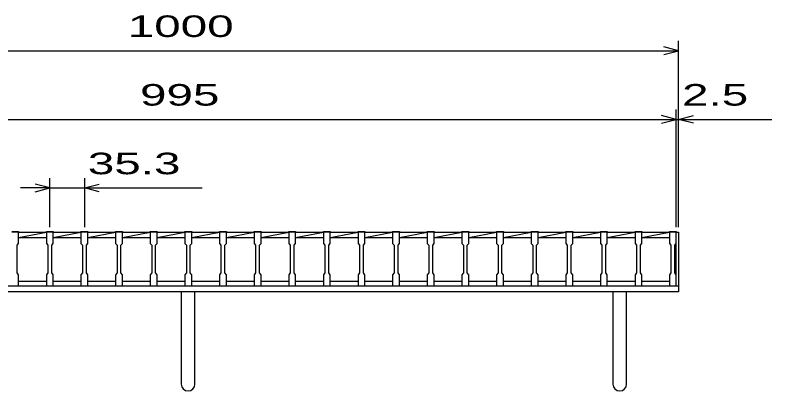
# Model space of a CAD drawing. Units: millimetres, scale not verified. Extents: x -1820 to 1731, y -1282 to 1054.
# Drawn here: x -1098 to -326, y -674 to -291 of the extents above; entities that cross this region are included whole.
import ezdxf
from ezdxf.enums import TextEntityAlignment as Align

# ---------------------------------------------------------------- set-up
doc = ezdxf.new("R2010")
doc.units = ezdxf.units.MM
doc.header["$LTSCALE"] = 10
for name, color, linetype, lineweight in [('16', 3, 'Continuous', 25), ('19', 6, 'Continuous', 25), ('22', 4, 'Continuous', 25)]:
    doc.layers.add(name, color=color, linetype=linetype, lineweight=lineweight)
doc.styles.add('ベクトル', font='')
doc.styles.get('ベクトル').set_extended_font_data('ベクトル')

msp = doc.modelspace()

# ---------------------------------------------------------------- linework, layer by layer
at = {"layer": '16'}
for p, q in [((-1101.3, -511.8), (-1094.3, -511.8)), ((-1094.3, -512.5), (-1101.3, -512.5)), ((-1094.3, -511.8), (-1094.3, -512.5)), ((-1094.3, -524), (-1094.3, -512.5)), ((-1094.3, -512.5), (-1066, -512.5)), ((-1094.3, -518), (-1066, -512.5)), ((-1066, -512.5), (-1066, -511.8)), ((-1066, -511.8), (-1059, -511.8)), ((-1066, -512.5), (-1066, -524)), ((-1059, -512.5), (-1066, -512.5)), ((-1059, -511.8), (-1059, -512.5)), ((-1059, -524), (-1059, -512.5)), ((-1059, -512.5), (-1030.7, -512.5)), ((-1059, -518), (-1030.7, -512.5)), ((-1030.7, -512.5), (-1030.7, -511.8)), ((-1030.7, -511.8), (-1023.7, -511.8)), ((-1030.7, -512.5), (-1030.7, -524)), ((-1023.7, -512.5), (-1030.7, -512.5)), ((-1023.7, -511.8), (-1023.7, -512.5)), ((-1023.7, -524), (-1023.7, -512.5)), ((-1023.7, -512.5), (-995.4, -512.5)), ((-1023.7, -518), (-995.4, -512.5)), ((-995.4, -512.5), (-995.4, -511.8)), ((-995.4, -511.8), (-988.4, -511.8)), ((-995.4, -512.5), (-995.4, -524)), ((-988.4, -512.5), (-995.4, -512.5)), ((-988.4, -511.8), (-988.4, -512.5)), ((-988.4, -524), (-988.4, -512.5)), ((-988.4, -512.5), (-960.1, -512.5)), ((-988.4, -518), (-960.1, -512.5)), ((-960.1, -512.5), (-960.1, -511.8)), ((-960.1, -511.8), (-953.1, -511.8)), ((-960.1, -512.5), (-960.1, -524)), ((-953.1, -512.5), (-960.1, -512.5)), ((-953.1, -511.8), (-953.1, -512.5)), ((-953.1, -524), (-953.1, -512.5)), ((-953.1, -512.5), (-924.8, -512.5)), ((-953.1, -518), (-924.8, -512.5)), ((-924.8, -512.5), (-924.8, -511.8)), ((-924.8, -511.8), (-917.8, -511.8)), ((-924.8, -512.5), (-924.8, -524)), ((-917.8, -512.5), (-924.8, -512.5)), ((-917.8, -511.8), (-917.8, -512.5)), ((-917.8, -524), (-917.8, -512.5)), ((-917.8, -512.5), (-889.5, -512.5)), ((-917.8, -518), (-889.5, -512.5)), ((-889.5, -512.5), (-889.5, -511.8)), ((-889.5, -511.8), (-882.5, -511.8)), ((-889.5, -512.5), (-889.5, -524)), ((-882.5, -512.5), (-889.5, -512.5)), ((-882.5, -511.8), (-882.5, -512.5)), ((-882.5, -524), (-882.5, -512.5)), ((-882.5, -512.5), (-854.2, -512.5)), ((-882.5, -518), (-854.2, -512.5)), ((-854.2, -512.5), (-854.2, -511.8)), ((-854.2, -511.8), (-847.2, -511.8)), ((-854.2, -512.5), (-854.2, -524)), ((-847.2, -512.5), (-854.2, -512.5)), ((-847.2, -511.8), (-847.2, -512.5)), ((-847.2, -524), (-847.2, -512.5)), ((-847.2, -512.5), (-818.9, -512.5)), ((-847.2, -518), (-818.9, -512.5)), ((-818.9, -512.5), (-818.9, -511.8)), ((-818.9, -511.8), (-811.9, -511.8)), ((-818.9, -512.5), (-818.9, -524)), ((-811.9, -512.5), (-818.9, -512.5)), ((-811.9, -511.8), (-811.9, -512.5)), ((-811.9, -524), (-811.9, -512.5)), ((-811.9, -512.5), (-783.6, -512.5)), ((-811.9, -518), (-783.6, -512.5)), ((-783.6, -512.5), (-783.6, -511.8)), ((-783.6, -511.8), (-776.6, -511.8)), ((-783.6, -512.5), (-783.6, -524)), ((-776.6, -512.5), (-783.6, -512.5)), ((-776.6, -511.8), (-776.6, -512.5)), ((-776.6, -524), (-776.6, -512.5)), ((-776.6, -512.5), (-748.3, -512.5)), ((-776.6, -518), (-748.3, -512.5)), ((-748.3, -512.5), (-748.3, -511.8)), ((-748.3, -511.8), (-741.3, -511.8)), ((-748.3, -512.5), (-748.3, -524)), ((-741.3, -512.5), (-748.3, -512.5)), ((-741.3, -511.8), (-741.3, -512.5)), ((-741.3, -524), (-741.3, -512.5)), ((-741.3, -512.5), (-713, -512.5)), ((-741.3, -518), (-713, -512.5)), ((-713, -512.5), (-713, -511.8)), ((-713, -511.8), (-706, -511.8)), ((-713, -512.5), (-713, -524)), ((-706, -512.5), (-713, -512.5)), ((-706, -511.8), (-706, -512.5)), ((-706, -524), (-706, -512.5)), ((-706, -512.5), (-677.7, -512.5)), ((-706, -518), (-677.7, -512.5)), ((-677.7, -512.5), (-677.7, -511.8)), ((-677.7, -511.8), (-670.7, -511.8)), ((-677.7, -512.5), (-677.7, -524)), ((-670.7, -512.5), (-677.7, -512.5)), ((-670.7, -511.8), (-670.7, -512.5)), ((-670.7, -524), (-670.7, -512.5)), ((-670.7, -512.5), (-642.4, -512.5)), ((-670.7, -518), (-642.4, -512.5)), ((-642.4, -512.5), (-642.4, -511.8)), ((-642.4, -511.8), (-635.4, -511.8)), ((-642.4, -512.5), (-642.4, -524)), ((-635.4, -512.5), (-642.4, -512.5)), ((-635.4, -511.8), (-635.4, -512.5)), ((-635.4, -524), (-635.4, -512.5)), ((-635.4, -512.5), (-607.1, -512.5)), ((-635.4, -518), (-607.1, -512.5)), ((-607.1, -512.5), (-607.1, -511.8)), ((-607.1, -511.8), (-600.1, -511.8)), ((-607.1, -512.5), (-607.1, -524)), ((-600.1, -512.5), (-607.1, -512.5)), ((-600.1, -511.8), (-600.1, -512.5)), ((-600.1, -524), (-600.1, -512.5)), ((-600.1, -512.5), (-571.8, -512.5)), ((-600.1, -518), (-571.8, -512.5)), ((-571.8, -512.5), (-571.8, -511.8)), ((-571.8, -511.8), (-564.8, -511.8)), ((-571.8, -512.5), (-571.8, -524)), ((-564.8, -512.5), (-571.8, -512.5)), ((-564.8, -511.8), (-564.8, -512.5)), ((-564.8, -524), (-564.8, -512.5)), ((-564.8, -512.5), (-536.5, -512.5)), ((-564.8, -518), (-536.5, -512.5)), ((-536.5, -512.5), (-536.5, -511.8)), ((-536.5, -511.8), (-529.5, -511.8)), ((-536.5, -512.5), (-536.5, -524)), ((-529.5, -512.5), (-536.5, -512.5)), ((-529.5, -511.8), (-529.5, -512.5)), ((-529.5, -524), (-529.5, -512.5)), ((-529.5, -512.5), (-501.2, -512.5)), ((-529.5, -518), (-501.2, -512.5)), ((-501.2, -512.5), (-501.2, -511.8)), ((-501.2, -511.8), (-494.2, -511.8)), ((-501.2, -512.5), (-501.2, -524)), ((-494.2, -512.5), (-501.2, -512.5)), ((-494.2, -511.8), (-494.2, -512.5)), ((-494.2, -524), (-494.2, -512.5)), ((-494.2, -512.5), (-465.9, -512.5)), ((-494.2, -518), (-465.9, -512.5)), ((-465.9, -512.5), (-465.9, -511.8)), ((-465.9, -511.8), (-458.9, -511.8)), ((-465.9, -512.5), (-465.9, -524)), ((-458.9, -512.5), (-465.9, -512.5)), ((-458.9, -511.8), (-458.9, -512.5)), ((-458.9, -524), (-458.9, -512.5)), ((-458.9, -512.5), (-431, -512.5)), ((-458.9, -518), (-431, -512.58)), ((-431, -512.5), (-431, -511.8)), ((-431, -511.8), (-424, -511.8)), ((-431, -512.5), (-431, -524)), ((-424, -512.5), (-431, -512.5)), ((-424, -511.8), (-424, -512.5)), ((-424, -524), (-424, -512.5)), ((-424, -562.5), (-424, -512.5)), ((-1095.8, -526), (-1094.3, -524)), ((-1094.3, -518), (-1066, -518)), ((-1066, -524), (-1064.5, -526)), ((-1060.5, -526), (-1059, -524)), ((-1059, -518), (-1030.7, -518)), ((-1030.7, -524), (-1029.2, -526)), ((-1025.2, -526), (-1023.7, -524)), ((-1023.7, -518), (-995.4, -518)), ((-995.4, -524), (-993.9, -526)), ((-989.9, -526), (-988.4, -524)), ((-988.4, -518), (-960.1, -518)), ((-960.1, -524), (-958.6, -526)), ((-954.6, -526), (-953.1, -524)), ((-953.1, -518), (-924.8, -518)), ((-924.8, -524), (-923.3, -526)), ((-919.3, -526), (-917.8, -524)), ((-917.8, -518), (-889.5, -518)), ((-889.5, -524), (-888, -526)), ((-884, -526), (-882.5, -524)), ((-882.5, -518), (-854.2, -518)), ((-854.2, -524), (-852.7, -526)), ((-848.7, -526), (-847.2, -524)), ((-847.2, -518), (-818.9, -518)), ((-818.9, -524), (-817.4, -526)), ((-813.4, -526), (-811.9, -524)), ((-811.9, -518), (-783.6, -518)), ((-783.6, -524), (-782.1, -526)), ((-778.1, -526), (-776.6, -524)), ((-776.6, -518), (-748.3, -518)), ((-748.3, -524), (-746.8, -526)), ((-742.8, -526), (-741.3, -524)), ((-741.3, -518), (-713, -518)), ((-713, -524), (-711.5, -526)), ((-707.5, -526), (-706, -524)), ((-706, -518), (-677.7, -518)), ((-677.7, -524), (-676.2, -526)), ((-672.2, -526), (-670.7, -524)), ((-670.7, -518), (-642.4, -518)), ((-642.4, -524), (-640.9, -526)), ((-636.9, -526), (-635.4, -524)), ((-635.4, -518), (-607.1, -518)), ((-607.1, -524), (-605.6, -526)), ((-601.6, -526), (-600.1, -524)), ((-600.1, -518), (-571.8, -518)), ((-571.8, -524), (-570.3, -526)), ((-566.3, -526), (-564.8, -524)), ((-564.8, -518), (-536.5, -518)), ((-536.5, -524), (-535, -526)), ((-531, -526), (-529.5, -524)), ((-529.5, -518), (-501.2, -518)), ((-501.2, -524), (-499.7, -526)), ((-495.7, -526), (-494.2, -524)), ((-494.2, -518), (-465.9, -518)), ((-465.9, -524), (-464.4, -526)), ((-460.4, -526), (-458.9, -524)), ((-458.9, -518), (-431, -518)), ((-431, -524), (-429.5, -526)), ((-425.5, -526), (-424, -524)), ((-1095.8, -554), (-1095.8, -526)), ((-1064.5, -526), (-1064.5, -554)), ((-1060.5, -554), (-1060.5, -526)), ((-1029.2, -526), (-1029.2, -554)), ((-1025.2, -554), (-1025.2, -526)), ((-993.9, -526), (-993.9, -554)), ((-989.9, -554), (-989.9, -526)), ((-958.6, -526), (-958.6, -554)), ((-954.6, -554), (-954.6, -526)), ((-923.3, -526), (-923.3, -554)), ((-919.3, -554), (-919.3, -526)), ((-888, -526), (-888, -554)), ((-884, -554), (-884, -526)), ((-852.7, -526), (-852.7, -554)), ((-848.7, -554), (-848.7, -526)), ((-817.4, -526), (-817.4, -554)), ((-813.4, -554), (-813.4, -526)), ((-782.1, -526), (-782.1, -554)), ((-778.1, -554), (-778.1, -526)), ((-746.8, -526), (-746.8, -554)), ((-742.8, -554), (-742.8, -526)), ((-711.5, -526), (-711.5, -554)), ((-707.5, -554), (-707.5, -526)), ((-676.2, -526), (-676.2, -554)), ((-672.2, -554), (-672.2, -526)), ((-640.9, -526), (-640.9, -554)), ((-636.9, -554), (-636.9, -526)), ((-605.6, -526), (-605.6, -554)), ((-601.6, -554), (-601.6, -526)), ((-570.3, -526), (-570.3, -554)), ((-566.3, -554), (-566.3, -526)), ((-535, -526), (-535, -554)), ((-531, -554), (-531, -526)), ((-499.7, -526), (-499.7, -554)), ((-495.7, -554), (-495.7, -526)), ((-464.4, -526), (-464.4, -554)), ((-460.4, -554), (-460.4, -526)), ((-429.5, -526), (-429.5, -554)), ((-425.5, -554), (-425.5, -526)), ((-1094.3, -556), (-1095.8, -554)), ((-1064.5, -554), (-1066, -556)), ((-1059, -556), (-1060.5, -554)), ((-1029.2, -554), (-1030.7, -556)), ((-1023.7, -556), (-1025.2, -554)), ((-993.9, -554), (-995.4, -556)), ((-988.4, -556), (-989.9, -554)), ((-958.6, -554), (-960.1, -556)), ((-953.1, -556), (-954.6, -554)), ((-923.3, -554), (-924.8, -556)), ((-917.8, -556), (-919.3, -554)), ((-888, -554), (-889.5, -556)), ((-882.5, -556), (-884, -554)), ((-852.7, -554), (-854.2, -556)), ((-847.2, -556), (-848.7, -554)), ((-817.4, -554), (-818.9, -556)), ((-811.9, -556), (-813.4, -554)), ((-782.1, -554), (-783.6, -556)), ((-776.6, -556), (-778.1, -554)), ((-746.8, -554), (-748.3, -556)), ((-741.3, -556), (-742.8, -554)), ((-711.5, -554), (-713, -556)), ((-706, -556), (-707.5, -554)), ((-676.2, -554), (-677.7, -556)), ((-670.7, -556), (-672.2, -554)), ((-640.9, -554), (-642.4, -556)), ((-635.4, -556), (-636.9, -554)), ((-605.6, -554), (-607.1, -556)), ((-600.1, -556), (-601.6, -554)), ((-570.3, -554), (-571.8, -556)), ((-564.8, -556), (-566.3, -554)), ((-535, -554), (-536.5, -556)), ((-529.5, -556), (-531, -554)), ((-499.7, -554), (-501.2, -556)), ((-494.2, -556), (-495.7, -554)), ((-464.4, -554), (-465.9, -556)), ((-458.9, -556), (-460.4, -554)), ((-429.5, -554), (-431, -556)), ((-424, -556), (-425.5, -554)), ((-1094.3, -567.5), (-1094.3, -556)), ((-1094.3, -562.5), (-1066, -562.5)), ((-1066, -556), (-1066, -567.5)), ((-1059, -567.5), (-1059, -556)), ((-1059, -562.5), (-1030.7, -562.5)), ((-1030.7, -556), (-1030.7, -567.5)), ((-1023.7, -567.5), (-1023.7, -556)), ((-1023.7, -562.5), (-995.4, -562.5)), ((-995.4, -556), (-995.4, -567.5)), ((-988.4, -567.5), (-988.4, -556)), ((-988.4, -562.5), (-960.1, -562.5)), ((-960.1, -556), (-960.1, -567.5)), ((-953.1, -567.5), (-953.1, -556)), ((-953.1, -562.5), (-924.8, -562.5)), ((-924.8, -556), (-924.8, -567.5)), ((-917.8, -567.5), (-917.8, -556)), ((-917.8, -562.5), (-889.5, -562.5)), ((-889.5, -556), (-889.5, -567.5)), ((-882.5, -567.5), (-882.5, -556)), ((-882.5, -562.5), (-854.2, -562.5)), ((-854.2, -556), (-854.2, -567.5)), ((-847.2, -567.5), (-847.2, -556)), ((-847.2, -562.5), (-818.9, -562.5)), ((-818.9, -556), (-818.9, -567.5)), ((-811.9, -567.5), (-811.9, -556)), ((-811.9, -562.5), (-783.6, -562.5)), ((-783.6, -556), (-783.6, -567.5)), ((-776.6, -567.5), (-776.6, -556)), ((-776.6, -562.5), (-748.3, -562.5)), ((-748.3, -556), (-748.3, -567.5)), ((-741.3, -567.5), (-741.3, -556)), ((-741.3, -562.5), (-713, -562.5)), ((-713, -556), (-713, -567.5)), ((-706, -567.5), (-706, -556)), ((-706, -562.5), (-677.7, -562.5)), ((-677.7, -556), (-677.7, -567.5)), ((-670.7, -567.5), (-670.7, -556)), ((-670.7, -562.5), (-642.4, -562.5)), ((-642.4, -556), (-642.4, -567.5)), ((-635.4, -567.5), (-635.4, -556)), ((-635.4, -562.5), (-607.1, -562.5)), ((-607.1, -556), (-607.1, -567.5)), ((-600.1, -567.5), (-600.1, -556)), ((-600.1, -562.5), (-571.8, -562.5)), ((-571.8, -556), (-571.8, -567.5)), ((-564.8, -567.5), (-564.8, -556)), ((-564.8, -562.5), (-536.5, -562.5)), ((-536.5, -556), (-536.5, -567.5)), ((-529.5, -567.5), (-529.5, -556)), ((-529.5, -562.5), (-501.2, -562.5)), ((-501.2, -556), (-501.2, -567.5)), ((-494.2, -567.5), (-494.2, -556)), ((-494.2, -562.5), (-465.9, -562.5)), ((-465.9, -556), (-465.9, -567.5)), ((-458.9, -567.5), (-458.9, -556)), ((-458.9, -562.5), (-431, -562.5)), ((-431, -556), (-431, -567.5)), ((-424, -567.5), (-424, -556)), ((-1101.3, -567.5), (-1094.3, -567.5)), ((-1066, -567.5), (-1059, -567.5)), ((-1030.7, -567.5), (-1023.7, -567.5)), ((-995.4, -567.5), (-988.4, -567.5)), ((-960.1, -567.5), (-953.1, -567.5)), ((-924.8, -567.5), (-917.8, -567.5)), ((-889.5, -567.5), (-882.5, -567.5)), ((-854.2, -567.5), (-847.2, -567.5)), ((-818.9, -567.5), (-811.9, -567.5)), ((-783.6, -567.5), (-776.6, -567.5)), ((-748.3, -567.5), (-741.3, -567.5)), ((-713, -567.5), (-706, -567.5)), ((-677.7, -567.5), (-670.7, -567.5)), ((-642.4, -567.5), (-635.4, -567.5)), ((-607.1, -567.5), (-600.1, -567.5)), ((-571.8, -567.5), (-564.8, -567.5)), ((-536.5, -567.5), (-529.5, -567.5)), ((-501.2, -567.5), (-494.2, -567.5)), ((-465.9, -567.5), (-458.9, -567.5)), ((-431, -567.5), (-424, -567.5))]:
    msp.add_line(p, q, dxfattribs=at)
at = {"layer": '19'}
for p, q in [((-424, -512.5), (-421.5, -512.5)), ((-421.5, -512.5), (-421.5, -567.5)), ((-1421.5, -567.5), (-421.5, -567.5)), ((-421.5, -567.5), (-421.5, -573.5)), ((-421.5, -573.5), (-1421.5, -573.5)), ((-928.5, -573.5), (-928.5, -667.5)), ((-914.5, -667.5), (-914.5, -573.5)), ((-488.5, -573.5), (-488.5, -667.5)), ((-474.5, -667.5), (-474.5, -573.5))]:
    msp.add_line(p, q, dxfattribs=at)
for centre in [(-921.5, -667.5), (-481.5, -667.5)]:
    msp.add_arc(centre, 7, 180, 0, dxfattribs=at)
at = {"layer": '22'}
for p, q in [((-421.5, -327.5), (-436.5, -323.5)), ((-421.5, -507.5), (-421.5, -317.5)), ((-1421.5, -327.5), (-421.5, -327.5)), ((-436.5, -331.5), (-421.5, -327.5)), ((-424, -507.5), (-424, -387.5)), ((-421.5, -507.5), (-421.5, -387.5)), ((-1419, -397.5), (-424, -397.5)), ((-424, -397.5), (-439, -393.5)), ((-439, -401.5), (-424, -397.5)), ((-424, -397.5), (-421.5, -397.5)), ((-421.5, -397.5), (-406.5, -393.5)), ((-406.5, -401.5), (-421.5, -397.5)), ((-421.5, -397.5), (-326.5, -397.5)), ((-1062.5, -507.5), (-1062.5, -457.5)), ((-1027.2, -457.5), (-1027.2, -507.5)), ((-1062.5, -467.5), (-1092.5, -467.5)), ((-1062.5, -467.5), (-1077.5, -463.5)), ((-1077.5, -471.5), (-1062.5, -467.5)), ((-1062.5, -467.5), (-1027.2, -467.5)), ((-1027.2, -467.5), (-1012.2, -463.5)), ((-1012.2, -471.5), (-1027.2, -467.5)), ((-1027.2, -467.5), (-907.2, -467.5))]:
    msp.add_line(p, q, dxfattribs=at)

# ---------------------------------------------------------------- texts
at = {"layer": '22', "color": 2, "style": 'ベクトル', "width": 1.65}
for s, p in [(' 1000 ', (-996.5, -302.5)), (' 995 ', (-984, -372.5)), (' 2.5 ', (-431.5, -372.5)), (' 35.3 ', (-1037.2, -442.5))]:
    msp.add_text(s, height=21.99, dxfattribs=at).set_placement(p, align=Align.MIDDLE_LEFT)

doc.saveas('drawing.dxf')
